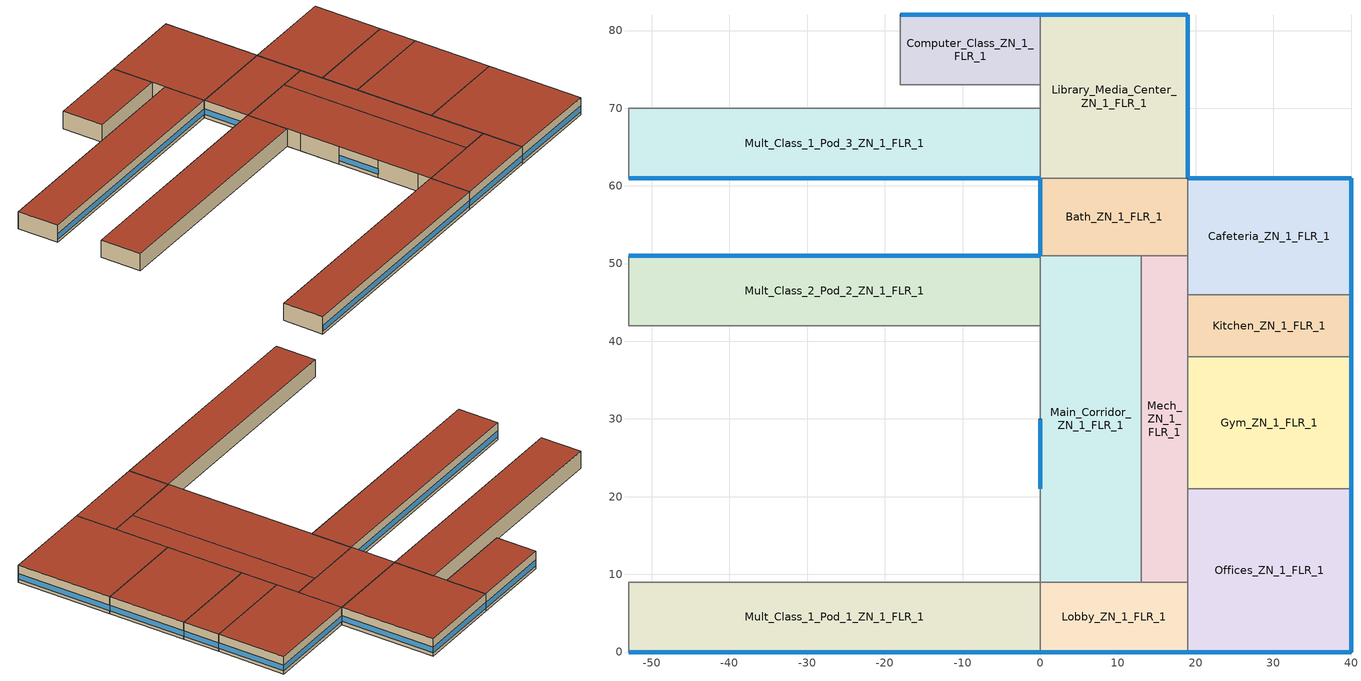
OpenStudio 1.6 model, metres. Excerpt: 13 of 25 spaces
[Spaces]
Main_Corridor_ZN_1_FLR_1
 floor ground: 13,51 13,9 0,9 0,51 z0
 wall outside: 0,30 0,21 z0:4
 wall to Mult_Class_2_Pod_1_ZN_1_FLR_1: 0,21 0,12 z0:4
 wall to Bath_ZN_1_FLR_1: 13,51 0,51 z0:4
 wall to Corridor_Pod_1_ZN_1_FLR_1: 0,12 0,9 z0:4
 wall to Lobby_ZN_1_FLR_1: 0,9 13,9 z0:4
 wall to Corridor_Pod_2_ZN_1_FLR_1: 0,42 0,39 z0:4
 wall to Mult_Class_2_Pod_2_ZN_1_FLR_1: 0,51 0,42 z0:4
 wall to Mult_Class_1_Pod_2_ZN_1_FLR_1: 0,39 0,30 z0:4
 wall to Mech_ZN_1_FLR_1: 13,9 13,51 z0:4
 window: 0,29.97 0,21.03 z0.76:2.06
 roof outside: 13,9 13,51 0,51 0,9 z4
Library_Media_Center_ZN_1_FLR_1
 floor ground: 19,82 19,61 0,61 0,82 z0
 wall outside: 19,61 19,82 0,82 z0:4
 wall to Corridor_Pod_3_ZN_1_FLR_1: 0,73 0,70 z0:4
 wall to Mult_Class_1_Pod_3_ZN_1_FLR_1: 0,70 0,61 z0:4
 wall to Bath_ZN_1_FLR_1: 0,61 19,61 z0:4
 wall to Computer_Class_ZN_1_FLR_1: 0,82 0,73 z0:4
 window: 18.97,82 0.03,82 / 19,61.03 19,81.97 z0.76:2.06
 roof outside: 19,61 19,82 0,82 0,61 z4
Bath_ZN_1_FLR_1
 floor ground: 19,61 19,51 0,51 0,61 z0
 wall outside: 0,61 0,51 z0:4
 wall to Mech_ZN_1_FLR_1: 13,51 19,51 z0:4
 wall to Cafeteria_ZN_1_FLR_1: 19,51 19,61 z0:4
 window: 0,60.97 0,51.03 z0.76:2.06
 roof outside: 19,51 19,61 0,61 0,51 z4
Computer_Class_ZN_1_FLR_1
 floor ground: 0,82 0,73 -18,73 -18,82 z0
 wall outside: 0,82 -18,82 z0:4
 wall to Mult_Class_2_Pod_3_ZN_1_FLR_1: -18,82 -18,73 z0:4
 wall to Corridor_Pod_3_ZN_1_FLR_1: -18,73 0,73 z0:4
 window: -0.03,82 -17.97,82 z0.76:2.06
 roof outside: 0,73 0,82 -18,82 -18,73 z4
Lobby_ZN_1_FLR_1
 floor ground: 19,9 19,0 0,0 0,9 z0
 wall outside: 0,0 19,0 z0:4
 wall to Mech_ZN_1_FLR_1: 19,9 13,9 z0:4
 wall to Offices_ZN_1_FLR_1: 19,0 19,9 z0:4
 wall to Mult_Class_1_Pod_1_ZN_1_FLR_1: 0,9 0,0 z0:4
 window: 0.03,0 18.97,0 z0.76:2.06
 roof outside: 19,0 19,9 0,9 0,0 z4
Mult_Class_2_Pod_2_ZN_1_FLR_1
 floor ground: 0,51 0,42 -53,42 -53,51 z0
 wall outside: 0,51 -53,51 z0:4
 wall to Corner_Class_2_Pod_2_ZN_1_FLR_1: -53,51 -53,42 z0:4
 wall to Corridor_Pod_2_ZN_1_FLR_1: -53,42 0,42 z0:4
 window: -0.03,51 -52.97,51 z0.76:2.06
 roof outside: 0,42 0,51 -53,51 -53,42 z4
Cafeteria_ZN_1_FLR_1
 floor ground: 40,61 40,46 19,46 19,61 z0
 wall outside: 40,46 40,61 19,61 z0:4
 wall to Mech_ZN_1_FLR_1: 19,51 19,46 z0:4
 wall to Kitchen_ZN_1_FLR_1: 19,46 40,46 z0:4
 window: 40,46.03 40,60.97 / 39.97,61 19.03,61 z0.76:2.06
 roof outside: 40,46 40,61 19,61 19,46 z4
Mech_ZN_1_FLR_1
 floor ground: 19,51 19,9 13,9 13,51 z0
 wall to Gym_ZN_1_FLR_1: 19,21 19,38 z0:4
 wall to Kitchen_ZN_1_FLR_1: 19,38 19,46 z0:4
 wall to Offices_ZN_1_FLR_1: 19,9 19,21 z0:4
 roof outside: 19,9 19,51 13,51 13,9 z4
Offices_ZN_1_FLR_1
 floor ground: 40,21 40,0 19,0 19,21 z0
 wall outside: 19,0 40,0 40,21 z0:4
 wall to Gym_ZN_1_FLR_1: 40,21 19,21 z0:4
 window: 40,0.03 40,20.97 / 19.03,0 39.97,0 z0.76:2.06
 roof outside: 40,0 40,21 19,21 19,0 z4
Gym_ZN_1_FLR_1
 floor ground: 40,38 40,21 19,21 19,38 z0
 wall outside: 40,21 40,38 z0:4
 wall to Kitchen_ZN_1_FLR_1: 40,38 19,38 z0:4
 window: 40,21.03 40,37.97 z0.76:2.06
 roof outside: 40,21 40,38 19,38 19,21 z4
Mult_Class_1_Pod_3_ZN_1_FLR_1
 floor ground: 0,70 0,61 -53,61 -53,70 z0
 wall outside: -53,61 0,61 z0:4
 wall to Corridor_Pod_3_ZN_1_FLR_1: 0,70 -53,70 z0:4
 wall to Corner_Class_1_Pod_3_ZN_1_FLR_1: -53,70 -53,61 z0:4
 window: -52.97,61 -0.03,61 z0.76:2.06
 roof outside: 0,61 0,70 -53,70 -53,61 z4
Mult_Class_1_Pod_1_ZN_1_FLR_1
 floor ground: 0,9 0,0 -53,0 -53,9 z0
 wall outside: -53,0 0,0 z0:4
 wall to Corner_Class_1_Pod_1_ZN_1_FLR_1: -53,9 -53,0 z0:4
 wall to Corridor_Pod_1_ZN_1_FLR_1: 0,9 -53,9 z0:4
 window: -52.97,0 -0.03,0 z0.76:2.06
 roof outside: 0,0 0,9 -53,9 -53,0 z4
Kitchen_ZN_1_FLR_1
 floor ground: 40,46 40,38 19,38 19,46 z0
 wall outside: 40,38 40,46 z0:4
 window: 40,38.03 40,45.97 z0.76:2.06
 roof outside: 40,38 40,46 19,46 19,38 z4
[Sizing:Zone] Zone Cooling Design Supply Air Temperature {C}=12.8; Zone Heating Design Supply Air Temperature {C}=50; Zone Cooling Design Supply Air Humidity Ratio {kg-H2O/kg-air}=0.0085; Zone Heating Design Supply Air Humidity Ratio {kg-H2O/kg-air}=0.008; Cooling Design Air Flow Method=DesignDay; Heating Design Air Flow Method=DesignDay
Mult_Class_2_Pod_3_ZN_1_FLR_1 Thermal Zone; Main_Corridor_ZN_1_FLR_1 Thermal Zone; Corridor_Pod_3_ZN_1_FLR_1 Thermal Zone; Lobby_ZN_1_FLR_1 Thermal Zone; Corner_Class_2_Pod_2_ZN_1_FLR_1 Thermal Zone; Library_Media_Center_ZN_1_FLR_1 Thermal Zone; Kitchen_ZN_1_FLR_1 Thermal Zone; Corner_Class_1_Pod_1_ZN_1_FLR_1 Thermal Zone; Corner_Class_1_Pod_3_ZN_1_FLR_1 Thermal Zone; Mult_Class_2_Pod_1_ZN_1_FLR_1 Thermal Zone; Bath_ZN_1_FLR_1 Thermal Zone; Computer_Class_ZN_1_FLR_1 Thermal Zone; Mult_Class_1_Pod_2_ZN_1_FLR_1 Thermal Zone; Corner_Class_2_Pod_1_ZN_1_FLR_1 Thermal Zone; Gym_ZN_1_FLR_1 Thermal Zone; Mech_ZN_1_FLR_1 Thermal Zone; Corridor_Pod_2_ZN_1_FLR_1 Thermal Zone; Corner_Class_2_Pod_3_ZN_1_FLR_1 Thermal Zone; Mult_Class_2_Pod_2_ZN_1_FLR_1 Thermal Zone; Cafeteria_ZN_1_FLR_1 Thermal Zone; Corridor_Pod_1_ZN_1_FLR_1 Thermal Zone; Mult_Class_1_Pod_3_ZN_1_FLR_1 Thermal Zone; Offices_ZN_1_FLR_1 Thermal Zone; Mult_Class_1_Pod_1_ZN_1_FLR_1 Thermal Zone; Corner_Class_1_Pod_2_ZN_1_FLR_1 Thermal Zone
[Schedule:Ruleset]
Name | Default Day Schedule
NECB-A-Equ | Schedule Day 4
NECB-A-Proc | Schedule Day 6
NECB-A-Clg | Schedule Day 7
NECB-A-Htg | Schedule Day 8
NECB-A-HW | Schedule Day 9
activity 120W | Schedule Day 74
[Schedule:Day]
wkdFRACTION_ALWAYS_ON 1; satFRACTION_ALWAYS_ON 1; sunFRACTION_ALWAYS_ON 1: 1, 0, 1, 2, 0, 1, 3, 0, 1, 4, 0, 1, 5, 0, 1, 6, 0, 1, 7, 0, 1, 8, 0, 1, 9, 0, 1, 10, 0, 1, 11, 0, 1, 12, 0, 1, 13, 0, 1, 14, 0, 1, 15, 0, 1, 16, 0, 1, 17, 0, 1, 18, 0, 1, 19, 0, 1, 20, 0, 1, 21, 0, 1, 22, 0, 1, 23, 0, 1, 24, 0, 1
wkdNECB-A-Occ 1: 1, 0, 0, 2, 0, 0, 3, 0, 0, 4, 0, 0, 5, 0, 0, 6, 0, 0, 7, 0, 0, 8, 0, 0.1, 9, 0, 0.7, 10, 0, 0.9, 11, 0, 0.9, 12, 0, 0.9, 13, 0, 0.5, 14, 0, 0.5, 15, 0, 0.9, 16, 0, 0.9, 17, 0, 0.9, 18, 0, 0.7, 19, 0, 0.3, 20, 0, 0.1, 21, 0, 0.1, 22, 0, 0.1, 23, 0, 0.1, 24, 0, 0
satNECB-A-Occ 1; sunNECB-A-Occ 1; satNECB-A-Fan 1; sunNECB-A-Fan 1; satNECB-D-Occ 1; sunNECB-D-Occ 1; satNECB-D-Fan 1; sunNECB-D-Fan 1: 1, 0, 0, 2, 0, 0, 3, 0, 0, 4, 0, 0, 5, 0, 0, 6, 0, 0, 7, 0, 0, 8, 0, 0, 9, 0, 0, 10, 0, 0, 11, 0, 0, 12, 0, 0, 13, 0, 0, 14, 0, 0, 15, 0, 0, 16, 0, 0, 17, 0, 0, 18, 0, 0, 19, 0, 0, 20, 0, 0, 21, 0, 0, 22, 0, 0, 23, 0, 0, 24, 0, 0
wkdNECB-A-Ltg 1: 1, 0, 0.05, 2, 0, 0.05, 3, 0, 0.05, 4, 0, 0.05, 5, 0, 0.05, 6, 0, 0.05, 7, 0, 0.05, 8, 0, 0.3, 9, 0, 0.8, 10, 0, 0.9, 11, 0, 0.9, 12, 0, 0.9, 13, 0, 0.9, 14, 0, 0.9, 15, 0, 0.9, 16, 0, 0.9, 17, 0, 0.9, 18, 0, 0.8, 19, 0, 0.5, 20, 0, 0.3, 21, 0, 0.3, 22, 0, 0.1, 23, 0, 0.1, 24, 0, 0.05
satNECB-A-Ltg 1; sunNECB-A-Ltg 1; satNECB-A-HW 1; sunNECB-A-HW 1; satNECB-D-Ltg 1; sunNECB-D-Ltg 1; satNECB-D-Equ 1; sunNECB-D-Equ 1; satNECB-D-Proc 1; sunNECB-D-Proc 1; satNECB-D-HW 1; sunNECB-D-HW 1: 1, 0, 0.05, 2, 0, 0.05, 3, 0, 0.05, 4, 0, 0.05, 5, 0, 0.05, 6, 0, 0.05, 7, 0, 0.05, 8, 0, 0.05, 9, 0, 0.05, 10, 0, 0.05, 11, 0, 0.05, 12, 0, 0.05, 13, 0, 0.05, 14, 0, 0.05, 15, 0, 0.05, 16, 0, 0.05, 17, 0, 0.05, 18, 0, 0.05, 19, 0, 0.05, 20, 0, 0.05, 21, 0, 0.05, 22, 0, 0.05, 23, 0, 0.05, 24, 0, 0.05
Schedule Day 4; wkdNECB-A-Equ 1; Schedule Day 6; wkdNECB-A-Proc 1: 1, 0, 0.2, 2, 0, 0.2, 3, 0, 0.2, 4, 0, 0.2, 5, 0, 0.2, 6, 0, 0.2, 7, 0, 0.2, 8, 0, 0.3, 9, 0, 0.8, 10, 0, 0.9, 11, 0, 0.9, 12, 0, 0.9, 13, 0, 0.9, 14, 0, 0.9, 15, 0, 0.9, 16, 0, 0.9, 17, 0, 0.9, 18, 0, 0.9, 19, 0, 0.5, 20, 0, 0.3, 21, 0, 0.3, 22, 0, 0.2, 23, 0, 0.2, 24, 0, 0.2
satNECB-A-Equ 1; sunNECB-A-Equ 1; satNECB-A-Proc 1; sunNECB-A-Proc 1: 1, 0, 0.2, 2, 0, 0.2, 3, 0, 0.2, 4, 0, 0.2, 5, 0, 0.2, 6, 0, 0.2, 7, 0, 0.2, 8, 0, 0.2, 9, 0, 0.2, 10, 0, 0.2, 11, 0, 0.2, 12, 0, 0.2, 13, 0, 0.2, 14, 0, 0.2, 15, 0, 0.2, 16, 0, 0.2, 17, 0, 0.2, 18, 0, 0.2, 19, 0, 0.2, 20, 0, 0.2, 21, 0, 0.2, 22, 0, 0.2, 23, 0, 0.2, 24, 0, 0.2
wkdNECB-A-Fan 1: 1, 0, 0, 2, 0, 0, 3, 0, 0, 4, 0, 0, 5, 0, 0, 6, 0, 0, 7, 0, 1, 8, 0, 1, 9, 0, 1, 10, 0, 1, 11, 0, 1, 12, 0, 1, 13, 0, 1, 14, 0, 1, 15, 0, 1, 16, 0, 1, 17, 0, 1, 18, 0, 1, 19, 0, 1, 20, 0, 1, 21, 0, 1, 22, 0, 0, 23, 0, 0, 24, 0, 0
Schedule Day 7; wkdNECB-A-Clg 1: 1, 0, 35, 2, 0, 35, 3, 0, 35, 4, 0, 35, 5, 0, 35, 6, 0, 35, 7, 0, 24, 8, 0, 24, 9, 0, 24, 10, 0, 24, 11, 0, 24, 12, 0, 24, 13, 0, 24, 14, 0, 24, 15, 0, 24, 16, 0, 24, 17, 0, 24, 18, 0, 24, 19, 0, 24, 20, 0, 24, 21, 0, 24, 22, 0, 35, 23, 0, 35, 24, 0, 35
satNECB-A-Clg 1; sunNECB-A-Clg 1; satNECB-D-Clg 1; sunNECB-D-Clg 1: 1, 0, 35, 2, 0, 35, 3, 0, 35, 4, 0, 35, 5, 0, 35, 6, 0, 35, 7, 0, 35, 8, 0, 35, 9, 0, 35, 10, 0, 35, 11, 0, 35, 12, 0, 35, 13, 0, 35, 14, 0, 35, 15, 0, 35, 16, 0, 35, 17, 0, 35, 18, 0, 35, 19, 0, 35, 20, 0, 35, 21, 0, 35, 22, 0, 35, 23, 0, 35, 24, 0, 35
Schedule Day 8; wkdNECB-A-Htg 1: 1, 0, 18, 2, 0, 18, 3, 0, 18, 4, 0, 18, 5, 0, 18, 6, 0, 18, 7, 0, 20, 8, 0, 22, 9, 0, 22, 10, 0, 22, 11, 0, 22, 12, 0, 22, 13, 0, 22, 14, 0, 22, 15, 0, 22, 16, 0, 22, 17, 0, 22, 18, 0, 22, 19, 0, 22, 20, 0, 22, 21, 0, 22, 22, 0, 18, 23, 0, 18, 24, 0, 18
satNECB-A-Htg 1; sunNECB-A-Htg 1; satNECB-D-Htg 1; sunNECB-D-Htg 1: 1, 0, 18, 2, 0, 18, 3, 0, 18, 4, 0, 18, 5, 0, 18, 6, 0, 18, 7, 0, 18, 8, 0, 18, 9, 0, 18, 10, 0, 18, 11, 0, 18, 12, 0, 18, 13, 0, 18, 14, 0, 18, 15, 0, 18, 16, 0, 18, 17, 0, 18, 18, 0, 18, 19, 0, 18, 20, 0, 18, 21, 0, 18, 22, 0, 18, 23, 0, 18, 24, 0, 18
Schedule Day 9; wkdNECB-A-HW 1: 1, 0, 0.05, 2, 0, 0.05, 3, 0, 0.05, 4, 0, 0.05, 5, 0, 0.05, 6, 0, 0.05, 7, 0, 0.05, 8, 0, 0.1, 9, 0, 0.5, 10, 0, 0.5, 11, 0, 0.9, 12, 0, 0.9, 13, 0, 0.9, 14, 0, 0.9, 15, 0, 0.9, 16, 0, 0.9, 17, 0, 0.7, 18, 0, 0.5, 19, 0, 0.3, 20, 0, 0.2, 21, 0, 0.2, 22, 0, 0.2, 23, 0, 0.05, 24, 0, 0.05
wkdNECB-B-Occ 1: 1, 0, 0.3, 2, 0, 0.1, 3, 0, 0, 4, 0, 0, 5, 0, 0, 6, 0, 0, 7, 0, 0, 8, 0, 0, 9, 0, 0, 10, 0, 0.1, 11, 0, 0.2, 12, 0, 0.5, 13, 0, 0.9, 14, 0, 0.8, 15, 0, 0.5, 16, 0, 0.2, 17, 0, 0.2, 18, 0, 0.3, 19, 0, 0.6, 20, 0, 0.9, 21, 0, 0.9, 22, 0, 0.9, 23, 0, 0.6, 24, 0, 0.4
satNECB-B-Occ 1: 1, 0, 0.5, 2, 0, 0.3, 3, 0, 0, 4, 0, 0, 5, 0, 0, 6, 0, 0, 7, 0, 0, 8, 0, 0, 9, 0, 0, 10, 0, 0.1, 11, 0, 0.2, 12, 0, 0.5, 13, 0, 0.9, 14, 0, 0.8, 15, 0, 0.5, 16, 0, 0.2, 17, 0, 0.2, 18, 0, 0.3, 19, 0, 0.6, 20, 0, 0.9, 21, 0, 0.9, 22, 0, 0.9, 23, 0, 0.6, 24, 0, 0.6
sunNECB-B-Occ 1: 1, 0, 0.1, 2, 0, 0.3, 3, 0, 0, 4, 0, 0, 5, 0, 0, 6, 0, 0, 7, 0, 0, 8, 0, 0, 9, 0, 0, 10, 0, 0, 11, 0, 0.1, 12, 0, 0.4, 13, 0, 0.5, 14, 0, 0.5, 15, 0, 0.4, 16, 0, 0.2, 17, 0, 0.2, 18, 0, 0.2, 19, 0, 0.5, 20, 0, 0.7, 21, 0, 0.7, 22, 0, 0.5, 23, 0, 0.3, 24, 0, 0.1
wkdNECB-B-Ltg 1; satNECB-B-Ltg 1; wkdNECB-B-Equ 1; satNECB-B-Equ 1; wkdNECB-B-Proc 1; satNECB-B-Proc 1: 1, 0, 0.9, 2, 0, 0.5, 3, 0, 0.1, 4, 0, 0.1, 5, 0, 0.1, 6, 0, 0.1, 7, 0, 0.1, 8, 0, 0.1, 9, 0, 0.1, 10, 0, 0.5, 11, 0, 0.7, 12, 0, 0.9, 13, 0, 0.9, 14, 0, 0.9, 15, 0, 0.9, 16, 0, 0.9, 17, 0, 0.9, 18, 0, 0.9, 19, 0, 0.9, 20, 0, 0.9, 21, 0, 0.9, 22, 0, 0.9, 23, 0, 0.9, 24, 0, 0.9
sunNECB-B-Ltg 1; sunNECB-B-Equ 1; sunNECB-B-Proc 1: 1, 0, 0.5, 2, 0, 0.5, 3, 0, 0.1, 4, 0, 0.1, 5, 0, 0.1, 6, 0, 0.1, 7, 0, 0.1, 8, 0, 0.1, 9, 0, 0.1, 10, 0, 0.1, 11, 0, 0.5, 12, 0, 0.9, 13, 0, 0.9, 14, 0, 0.9, 15, 0, 0.9, 16, 0, 0.9, 17, 0, 0.9, 18, 0, 0.9, 19, 0, 0.9, 20, 0, 0.9, 21, 0, 0.9, 22, 0, 0.9, 23, 0, 0.9, 24, 0, 0.5
wkdNECB-B-Fan 1; satNECB-B-Fan 1: 1, 0, 1, 2, 0, 1, 3, 0, 0, 4, 0, 0, 5, 0, 0, 6, 0, 0, 7, 0, 0, 8, 0, 0, 9, 0, 1, 10, 0, 1, 11, 0, 1, 12, 0, 1, 13, 0, 1, 14, 0, 1, 15, 0, 1, 16, 0, 1, 17, 0, 1, 18, 0, 1, 19, 0, 1, 20, 0, 1, 21, 0, 1, 22, 0, 1, 23, 0, 1, 24, 0, 1
sunNECB-B-Fan 1: 1, 0, 0, 2, 0, 1, 3, 0, 0, 4, 0, 0, 5, 0, 0, 6, 0, 0, 7, 0, 0, 8, 0, 0, 9, 0, 0, 10, 0, 1, 11, 0, 1, 12, 0, 1, 13, 0, 1, 14, 0, 1, 15, 0, 1, 16, 0, 1, 17, 0, 1, 18, 0, 1, 19, 0, 1, 20, 0, 1, 21, 0, 1, 22, 0, 1, 23, 0, 1, 24, 0, 0
wkdNECB-B-Clg 1; satNECB-B-Clg 1: 1, 0, 24, 2, 0, 35, 3, 0, 35, 4, 0, 35, 5, 0, 35, 6, 0, 35, 7, 0, 35, 8, 0, 35, 9, 0, 24, 10, 0, 24, 11, 0, 24, 12, 0, 24, 13, 0, 24, 14, 0, 24, 15, 0, 24, 16, 0, 24, 17, 0, 24, 18, 0, 24, 19, 0, 24, 20, 0, 24, 21, 0, 24, 22, 0, 24, 23, 0, 24, 24, 0, 24
sunNECB-B-Clg 1: 1, 0, 35, 2, 0, 35, 3, 0, 35, 4, 0, 35, 5, 0, 35, 6, 0, 35, 7, 0, 35, 8, 0, 35, 9, 0, 35, 10, 0, 24, 11, 0, 24, 12, 0, 24, 13, 0, 24, 14, 0, 24, 15, 0, 24, 16, 0, 24, 17, 0, 24, 18, 0, 24, 19, 0, 24, 20, 0, 24, 21, 0, 24, 22, 0, 24, 23, 0, 24, 24, 0, 35
wkdNECB-B-Htg 1; satNECB-B-Htg 1: 1, 0, 22, 2, 0, 22, 3, 0, 18, 4, 0, 18, 5, 0, 18, 6, 0, 18, 7, 0, 18, 8, 0, 18, 9, 0, 20, 10, 0, 22, 11, 0, 22, 12, 0, 22, 13, 0, 22, 14, 0, 22, 15, 0, 22, 16, 0, 22, 17, 0, 22, 18, 0, 22, 19, 0, 22, 20, 0, 22, 21, 0, 22, 22, 0, 22, 23, 0, 22, 24, 0, 22
sunNECB-B-Htg 1: 1, 0, 18, 2, 0, 22, 3, 0, 18, 4, 0, 18, 5, 0, 18, 6, 0, 18, 7, 0, 18, 8, 0, 18, 9, 0, 18, 10, 0, 20, 11, 0, 22, 12, 0, 22, 13, 0, 22, 14, 0, 22, 15, 0, 22, 16, 0, 22, 17, 0, 22, 18, 0, 22, 19, 0, 22, 20, 0, 22, 21, 0, 22, 22, 0, 22, 23, 0, 22, 24, 0, 18
wkdNECB-B-HW 1: 1, 0, 0.6, 2, 0, 0.5, 3, 0, 0.05, 4, 0, 0.05, 5, 0, 0.05, 6, 0, 0.05, 7, 0, 0.05, 8, 0, 0.05, 9, 0, 0.05, 10, 0, 0.7, 11, 0, 0.7, 12, 0, 0.4, 13, 0, 0.5, 14, 0, 0.6, 15, 0, 0.6, 16, 0, 0.4, 17, 0, 0.3, 18, 0, 0.3, 19, 0, 0.4, 20, 0, 0.5, 21, 0, 0.8, 22, 0, 0.8, 23, 0, 0.9, 24, 0, 0.9
satNECB-B-HW 1: 1, 0, 0.7, 2, 0, 0.6, 3, 0, 0.05, 4, 0, 0.05, 5, 0, 0.05, 6, 0, 0.05, 7, 0, 0.05, 8, 0, 0.05, 9, 0, 0.05, 10, 0, 0.7, 11, 0, 0.7, 12, 0, 0.4, 13, 0, 0.5, 14, 0, 0.6, 15, 0, 0.6, 16, 0, 0.4, 17, 0, 0.3, 18, 0, 0.3, 19, 0, 0.4, 20, 0, 0.5, 21, 0, 0.8, 22, 0, 0.8, 23, 0, 0.9, 24, 0, 0.9
sunNECB-B-HW 1: 1, 0, 0.5, 2, 0, 0.6, 3, 0, 0.05, 4, 0, 0.05, 5, 0, 0.05, 6, 0, 0.05, 7, 0, 0.05, 8, 0, 0.05, 9, 0, 0.05, 10, 0, 0.7, 11, 0, 0.7, 12, 0, 0.4, 13, 0, 0.5, 14, 0, 0.6, 15, 0, 0.6, 16, 0, 0.4, 17, 0, 0.3, 18, 0, 0.3, 19, 0, 0.4, 20, 0, 0.5, 21, 0, 0.8, 22, 0, 0.8, 23, 0, 0.5, 24, 0, 0.5
wkdNECB-C-Occ 1: 1, 0, 0, 2, 0, 0, 3, 0, 0, 4, 0, 0, 5, 0, 0, 6, 0, 0, 7, 0, 0, 8, 0, 0, 9, 0, 0.1, 10, 0, 0.2, 11, 0, 0.5, 12, 0, 0.5, 13, 0, 0.7, 14, 0, 0.7, 15, 0, 0.7, 16, 0, 0.7, 17, 0, 0.8, 18, 0, 0.7, 19, 0, 0.5, 20, 0, 0.3, 21, 0, 0.3, 22, 0, 0, 23, 0, 0, 24, 0, 0
satNECB-C-Occ 1: 1, 0, 0, 2, 0, 0, 3, 0, 0, 4, 0, 0, 5, 0, 0, 6, 0, 0, 7, 0, 0, 8, 0, 0, 9, 0, 0.1, 10, 0, 0.2, 11, 0, 0.5, 12, 0, 0.6, 13, 0, 0.8, 14, 0, 0.9, 15, 0, 0.9, 16, 0, 0.9, 17, 0, 0.8, 18, 0, 0.7, 19, 0, 0.5, 20, 0, 0.2, 21, 0, 0.2, 22, 0, 0, 23, 0, 0, 24, 0, 0
sunNECB-C-Occ 1: 1, 0, 0, 2, 0, 0, 3, 0, 0, 4, 0, 0, 5, 0, 0, 6, 0, 0, 7, 0, 0, 8, 0, 0, 9, 0, 0, 10, 0, 0, 11, 0, 0.1, 12, 0, 0.2, 13, 0, 0.2, 14, 0, 0.4, 15, 0, 0.4, 16, 0, 0.4, 17, 0, 0.4, 18, 0, 0.4, 19, 0, 0.2, 20, 0, 0, 21, 0, 0, 22, 0, 0, 23, 0, 0, 24, 0, 0
wkdNECB-C-Ltg 1; satNECB-C-Ltg 1; wkdNECB-C-Equ 1; satNECB-C-Equ 1; wkdNECB-C-Proc 1; satNECB-C-Proc 1: 1, 0, 0.05, 2, 0, 0.05, 3, 0, 0.05, 4, 0, 0.05, 5, 0, 0.05, 6, 0, 0.05, 7, 0, 0.05, 8, 0, 0.05, 9, 0, 0.5, 10, 0, 0.9, 11, 0, 0.9, 12, 0, 0.9, 13, 0, 0.9, 14, 0, 0.9, 15, 0, 0.9, 16, 0, 0.9, 17, 0, 0.9, 18, 0, 0.9, 19, 0, 0.9, 20, 0, 0.6, 21, 0, 0.5, 22, 0, 0.05, 23, 0, 0.05, 24, 0, 0.05
sunNECB-C-Ltg 1; sunNECB-C-Equ 1; sunNECB-C-Proc 1: 1, 0, 0.05, 2, 0, 0.05, 3, 0, 0.05, 4, 0, 0.05, 5, 0, 0.05, 6, 0, 0.05, 7, 0, 0.05, 8, 0, 0.05, 9, 0, 0.05, 10, 0, 0.05, 11, 0, 0.5, 12, 0, 0.9, 13, 0, 0.9, 14, 0, 0.9, 15, 0, 0.9, 16, 0, 0.9, 17, 0, 0.9, 18, 0, 0.9, 19, 0, 0.6, 20, 0, 0.05, 21, 0, 0.05, 22, 0, 0.05, 23, 0, 0.05, 24, 0, 0.05
wkdNECB-C-Fan 1; satNECB-C-Fan 1: 1, 0, 0, 2, 0, 0, 3, 0, 0, 4, 0, 0, 5, 0, 0, 6, 0, 0, 7, 0, 0, 8, 0, 1, 9, 0, 1, 10, 0, 1, 11, 0, 1, 12, 0, 1, 13, 0, 1, 14, 0, 1, 15, 0, 1, 16, 0, 1, 17, 0, 1, 18, 0, 1, 19, 0, 1, 20, 0, 1, 21, 0, 1, 22, 0, 0, 23, 0, 0, 24, 0, 0
sunNECB-C-Fan 1: 1, 0, 0, 2, 0, 0, 3, 0, 0, 4, 0, 0, 5, 0, 0, 6, 0, 0, 7, 0, 0, 8, 0, 0, 9, 0, 0, 10, 0, 1, 11, 0, 1, 12, 0, 1, 13, 0, 1, 14, 0, 1, 15, 0, 1, 16, 0, 1, 17, 0, 1, 18, 0, 1, 19, 0, 1, 20, 0, 0, 21, 0, 0, 22, 0, 0, 23, 0, 0, 24, 0, 0
wkdNECB-C-Clg 1; satNECB-C-Clg 1: 1, 0, 35, 2, 0, 35, 3, 0, 35, 4, 0, 35, 5, 0, 35, 6, 0, 35, 7, 0, 35, 8, 0, 24, 9, 0, 24, 10, 0, 24, 11, 0, 24, 12, 0, 24, 13, 0, 24, 14, 0, 24, 15, 0, 24, 16, 0, 24, 17, 0, 24, 18, 0, 24, 19, 0, 24, 20, 0, 24, 21, 0, 24, 22, 0, 35, 23, 0, 35, 24, 0, 35
sunNECB-C-Clg 1: 1, 0, 35, 2, 0, 35, 3, 0, 35, 4, 0, 35, 5, 0, 35, 6, 0, 35, 7, 0, 35, 8, 0, 35, 9, 0, 35, 10, 0, 24, 11, 0, 24, 12, 0, 24, 13, 0, 24, 14, 0, 24, 15, 0, 24, 16, 0, 24, 17, 0, 24, 18, 0, 24, 19, 0, 24, 20, 0, 35, 21, 0, 35, 22, 0, 35, 23, 0, 35, 24, 0, 35
wkdNECB-C-Htg 1; satNECB-C-Htg 1: 1, 0, 18, 2, 0, 18, 3, 0, 18, 4, 0, 18, 5, 0, 18, 6, 0, 18, 7, 0, 18, 8, 0, 20, 9, 0, 22, 10, 0, 22, 11, 0, 22, 12, 0, 22, 13, 0, 22, 14, 0, 22, 15, 0, 22, 16, 0, 22, 17, 0, 22, 18, 0, 22, 19, 0, 22, 20, 0, 22, 21, 0, 22, 22, 0, 18, 23, 0, 18, 24, 0, 18
sunNECB-C-Htg 1: 1, 0, 18, 2, 0, 18, 3, 0, 18, 4, 0, 18, 5, 0, 18, 6, 0, 18, 7, 0, 18, 8, 0, 18, 9, 0, 18, 10, 0, 20, 11, 0, 22, 12, 0, 22, 13, 0, 22, 14, 0, 22, 15, 0, 22, 16, 0, 22, 17, 0, 22, 18, 0, 22, 19, 0, 22, 20, 0, 18, 21, 0, 18, 22, 0, 18, 23, 0, 18, 24, 0, 18
wkdNECB-C-HW 1: 1, 0, 0.05, 2, 0, 0.05, 3, 0, 0.05, 4, 0, 0.05, 5, 0, 0.05, 6, 0, 0.05, 7, 0, 0.05, 8, 0, 0.05, 9, 0, 0.1, 10, 0, 0.2, 11, 0, 0.3, 12, 0, 0.4, 13, 0, 0.8, 14, 0, 0.8, 15, 0, 0.8, 16, 0, 0.8, 17, 0, 0.6, 18, 0, 0.4, 19, 0, 0.3, 20, 0, 0.2, 21, 0, 0.2, 22, 0, 0.05, 23, 0, 0.05, 24, 0, 0.05
satNECB-C-HW 1: 1, 0, 0.05, 2, 0, 0.05, 3, 0, 0.05, 4, 0, 0.05, 5, 0, 0.05, 6, 0, 0.05, 7, 0, 0.05, 8, 0, 0.05, 9, 0, 0.1, 10, 0, 0.2, 11, 0, 0.3, 12, 0, 0.5, 13, 0, 0.9, 14, 0, 0.9, 15, 0, 0.9, 16, 0, 0.9, 17, 0, 0.7, 18, 0, 0.5, 19, 0, 0.3, 20, 0, 0.2, 21, 0, 0.2, 22, 0, 0.05, 23, 0, 0.05, 24, 0, 0.05
sunNECB-C-HW 1: 1, 0, 0.05, 2, 0, 0.05, 3, 0, 0.05, 4, 0, 0.05, 5, 0, 0.05, 6, 0, 0.05, 7, 0, 0.05, 8, 0, 0.05, 9, 0, 0.05, 10, 0, 0.05, 11, 0, 0.1, 12, 0, 0.2, 13, 0, 0.4, 14, 0, 0.8, 15, 0, 0.8, 16, 0, 0.6, 17, 0, 0.4, 18, 0, 0.3, 19, 0, 0.2, 20, 0, 0.05, 21, 0, 0.05, 22, 0, 0.05, 23, 0, 0.05, 24, 0, 0.05
wkdNECB-D-Occ 1: 1, 0, 0, 2, 0, 0, 3, 0, 0, 4, 0, 0, 5, 0, 0, 6, 0, 0, 7, 0, 0, 8, 0, 0, 9, 0, 0.1, 10, 0, 0.9, 11, 0, 0.9, 12, 0, 0.9, 13, 0, 0.8, 14, 0, 0.8, 15, 0, 0.8, 16, 0, 0.8, 17, 0, 0.5, 18, 0, 0.2, 19, 0, 0.1, 20, 0, 0.3, 21, 0, 0.3, 22, 0, 0.3, 23, 0, 0.1, 24, 0, 0
wkdNECB-D-Ltg 1; wkdNECB-D-Equ 1; wkdNECB-D-Proc 1: 1, 0, 0.05, 2, 0, 0.05, 3, 0, 0.05, 4, 0, 0.05, 5, 0, 0.05, 6, 0, 0.05, 7, 0, 0.05, 8, 0, 0.05, 9, 0, 0.3, 10, 0, 0.9, 11, 0, 0.9, 12, 0, 0.9, 13, 0, 0.9, 14, 0, 0.9, 15, 0, 0.9, 16, 0, 0.9, 17, 0, 0.7, 18, 0, 0.5, 19, 0, 0.5, 20, 0, 0.7, 21, 0, 0.7, 22, 0, 0.7, 23, 0, 0.3, 24, 0, 0.05
wkdNECB-D-Fan 1: 1, 0, 0, 2, 0, 0, 3, 0, 0, 4, 0, 0, 5, 0, 0, 6, 0, 0, 7, 0, 0, 8, 0, 1, 9, 0, 1, 10, 0, 1, 11, 0, 1, 12, 0, 1, 13, 0, 1, 14, 0, 1, 15, 0, 1, 16, 0, 1, 17, 0, 1, 18, 0, 1, 19, 0, 1, 20, 0, 1, 21, 0, 1, 22, 0, 1, 23, 0, 1, 24, 0, 0
wkdNECB-D-Clg 1: 1, 0, 35, 2, 0, 35, 3, 0, 35, 4, 0, 35, 5, 0, 35, 6, 0, 35, 7, 0, 35, 8, 0, 24, 9, 0, 24, 10, 0, 24, 11, 0, 24, 12, 0, 24, 13, 0, 24, 14, 0, 24, 15, 0, 24, 16, 0, 24, 17, 0, 24, 18, 0, 24, 19, 0, 24, 20, 0, 24, 21, 0, 24, 22, 0, 24, 23, 0, 24, 24, 0, 35
wkdNECB-D-Htg 1: 1, 0, 18, 2, 0, 18, 3, 0, 18, 4, 0, 18, 5, 0, 18, 6, 0, 18, 7, 0, 18, 8, 0, 20, 9, 0, 22, 10, 0, 22, 11, 0, 22, 12, 0, 22, 13, 0, 22, 14, 0, 22, 15, 0, 22, 16, 0, 22, 17, 0, 22, 18, 0, 22, 19, 0, 22, 20, 0, 22, 21, 0, 22, 22, 0, 22, 23, 0, 22, 24, 0, 18
wkdNECB-D-HW 1: 1, 0, 0.05, 2, 0, 0.05, 3, 0, 0.05, 4, 0, 0.05, 5, 0, 0.05, 6, 0, 0.05, 7, 0, 0.05, 8, 0, 0.05, 9, 0, 0.5, 10, 0, 0.5, 11, 0, 0.9, 12, 0, 0.9, 13, 0, 0.9, 14, 0, 0.9, 15, 0, 0.9, 16, 0, 0.9, 17, 0, 0.7, 18, 0, 0.3, 19, 0, 0.5, 20, 0, 0.5, 21, 0, 0.5, 22, 0, 0.3, 23, 0, 0.05, 24, 0, 0.05
Schedule Day 74; wkdactivity 120W 1; satactivity 120W 1; sunactivity 120W 1: 1, 0, 120, 2, 0, 120, 3, 0, 120, 4, 0, 120, 5, 0, 120, 6, 0, 120, 7, 0, 120, 8, 0, 120, 9, 0, 120, 10, 0, 120, 11, 0, 120, 12, 0, 120, 13, 0, 120, 14, 0, 120, 15, 0, 120, 16, 0, 120, 17, 0, 120, 18, 0, 120, 19, 0, 120, 20, 0, 120, 21, 0, 120, 22, 0, 120, 23, 0, 120, 24, 0, 120
[Schedule:Rule] Date Specification Type=DateRange; Start Month=1; Start Day=1; End Month=12; End Day=31
Name | Schedule Ruleset | Rule Order | Day Schedule | Apply Sunday | Apply Monday | Apply Tuesday | Apply Wednesday | Apply Thursday | Apply Friday | Apply Saturday
wkdNECB-A-Equ rule | NECB-A-Equ | 2 | wkdNECB-A-Equ 1 | No | Yes | Yes | Yes | Yes | Yes | No
satNECB-A-Equrule | NECB-A-Equ | 1 | satNECB-A-Equ 1 | No | No | No | No | No | No | Yes
sunNECB-A-Equrule | NECB-A-Equ | 0 | sunNECB-A-Equ 1 | Yes | No | No | No | No | No | No
wkdNECB-A-Proc rule | NECB-A-Proc | 2 | wkdNECB-A-Proc 1 | No | Yes | Yes | Yes | Yes | Yes | No
satNECB-A-Procrule | NECB-A-Proc | 1 | satNECB-A-Proc 1 | No | No | No | No | No | No | Yes
sunNECB-A-Procrule | NECB-A-Proc | 0 | sunNECB-A-Proc 1 | Yes | No | No | No | No | No | No
wkdNECB-A-Clg rule | NECB-A-Clg | 2 | wkdNECB-A-Clg 1 | No | Yes | Yes | Yes | Yes | Yes | No
satNECB-A-Clgrule | NECB-A-Clg | 1 | satNECB-A-Clg 1 | No | No | No | No | No | No | Yes
sunNECB-A-Clgrule | NECB-A-Clg | 0 | sunNECB-A-Clg 1 | Yes | No | No | No | No | No | No
wkdNECB-A-Htg rule | NECB-A-Htg | 2 | wkdNECB-A-Htg 1 | No | Yes | Yes | Yes | Yes | Yes | No
satNECB-A-Htgrule | NECB-A-Htg | 1 | satNECB-A-Htg 1 | No | No | No | No | No | No | Yes
sunNECB-A-Htgrule | NECB-A-Htg | 0 | sunNECB-A-Htg 1 | Yes | No | No | No | No | No | No
wkdNECB-A-HW rule | NECB-A-HW | 2 | wkdNECB-A-HW 1 | No | Yes | Yes | Yes | Yes | Yes | No
satNECB-A-HWrule | NECB-A-HW | 1 | satNECB-A-HW 1 | No | No | No | No | No | No | Yes
sunNECB-A-HWrule | NECB-A-HW | 0 | sunNECB-A-HW 1 | Yes | No | No | No | No | No | No
wkdactivity 120W rule | activity 120W | 2 | wkdactivity 120W 1 | No | Yes | Yes | Yes | Yes | Yes | No
satactivity 120Wrule | activity 120W | 1 | satactivity 120W 1 | No | No | No | No | No | No | Yes
sunactivity 120Wrule | activity 120W | 0 | sunactivity 120W 1 | Yes | No | No | No | No | No | No
